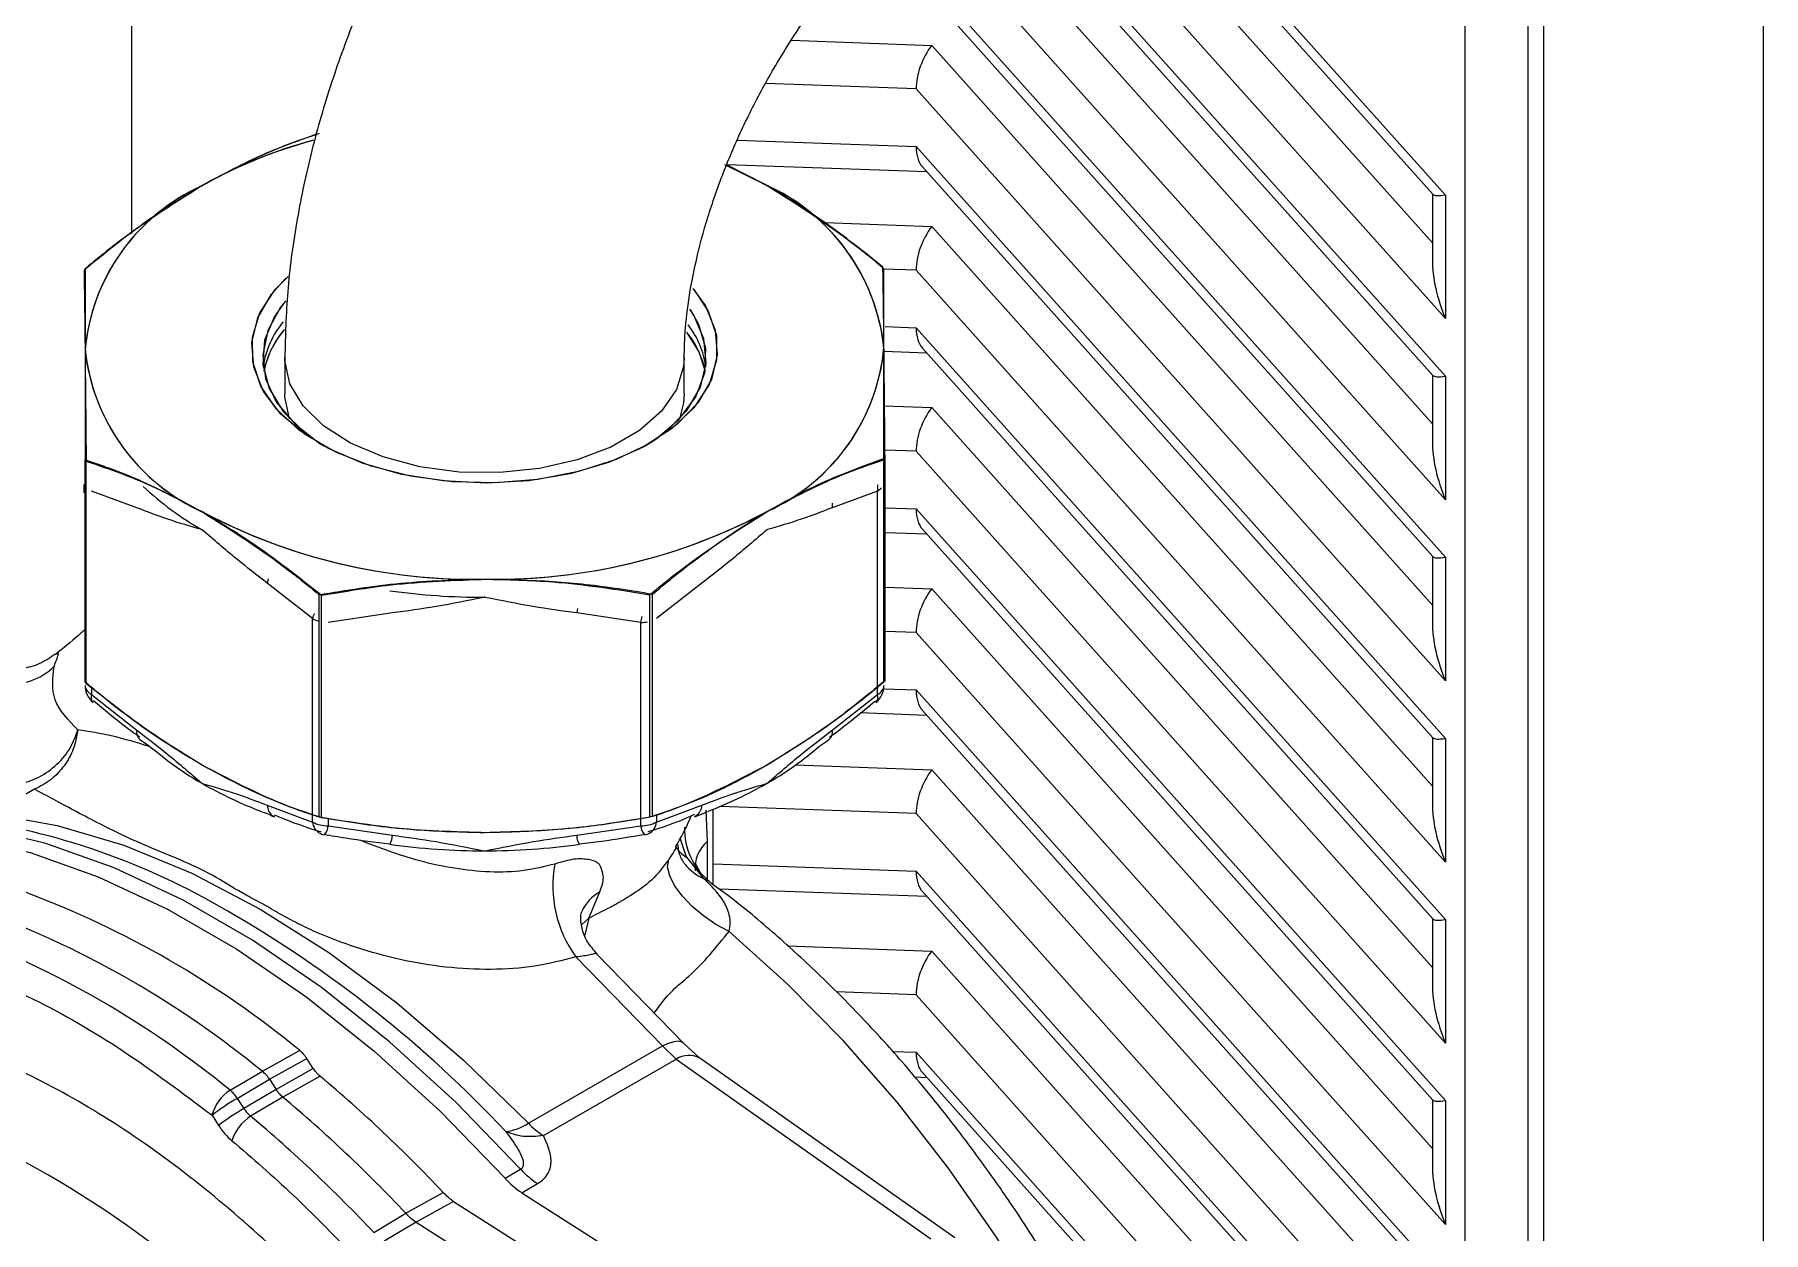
# Model space of a CAD drawing. Extents: x 150 to 4150, y 50 to 2920.
# Drawn here: x 3590.7 to 3785.5, y 1617 to 1752 of the extents above; entities that cross this region are included whole.
import ezdxf

# ---------------------------------------------------------------- set-up
doc = ezdxf.new("R2010")
doc.units = 0
doc.header["$LTSCALE"] = 10
doc.linetypes.add('SLD-KATı', pattern=[0])
doc.layers.get('0').update_dxf_attribs({"linetype": 'CONTINUOUS'})

msp = doc.modelspace()

# ---------------------------------------------------------------- linework, layer by layer
at = {"color": 7, "linetype": 'SLD-KATı'}
for p, q in [((3601.6, 1802.54), (3601.6, 1729.53)), ((3785.45, 1209.79), (3785.45, 1797.7)), ((3719.19, 1766.4), (3748.21, 1733.95)), ((3715.94, 1764.52), (3748.16, 1728.48)), ((3760.7, 1258.78), (3760.7, 1763)), ((3706.79, 1759.86), (3748.21, 1713.54)), ((3690.7, 1757.45), (3748.21, 1693.12)), ((3703.06, 1758.51), (3748.16, 1708.07)), ((3675.94, 1751.31), (3691.76, 1750.74)), ((3691.76, 1750.74), (3748.16, 1687.65)), ((3749.62, 1679.11), (3689.99, 1745.82)), ((3689.99, 1739.34), (3749.62, 1672.63)), ((3673.2, 1734.93), (3668.46, 1737.29)), ((3672.99, 1735.05), (3668.64, 1737.28)), ((3691.21, 1736.47), (3668.69, 1737.28)), ((3690.7, 1737.04), (3748.21, 1672.71)), ((3748.16, 1734.01), (3748.16, 1726.52)), ((3749.62, 1733.87), (3749.62, 1719.94)), ((3679.7, 1730.76), (3691.76, 1730.33)), ((3691.76, 1730.33), (3748.16, 1667.24)), ((3749.62, 1658.7), (3689.99, 1725.4)), ((3689.99, 1718.92), (3749.62, 1652.22)), ((3691.21, 1716.06), (3686.38, 1716.23)), ((3690.7, 1716.62), (3748.21, 1652.3)), ((3618.88, 1715.54), (3618.88, 1711.46)), ((3663.88, 1711.46), (3663.88, 1715.54)), ((3748.16, 1713.59), (3748.16, 1706.11)), ((3749.62, 1713.46), (3749.62, 1699.53)), ((3686.44, 1710.1), (3691.76, 1709.91)), ((3691.76, 1709.91), (3748.16, 1646.83)), ((3686.5, 1679.14), (3686.5, 1704.22)), ((3749.62, 1638.29), (3689.99, 1704.99)), ((3596.38, 1678.97), (3596.38, 1704.05)), ((3596.5, 1678.8), (3596.5, 1703.88)), ((3686.38, 1678.97), (3686.38, 1704.05)), ((3596.26, 1700.32), (3596.26, 1701.24)), ((3602.22, 1698.62), (3597.11, 1700.51)), ((3685.65, 1700.51), (3680.54, 1698.62)), ((3685.65, 1677.59), (3685.65, 1700.51)), ((3689.99, 1698.51), (3749.62, 1631.81)), ((3691.21, 1695.64), (3686.5, 1695.81)), ((3690.7, 1696.21), (3748.21, 1631.88)), ((3748.16, 1693.18), (3748.16, 1685.7)), ((3749.62, 1693.05), (3749.62, 1679.11)), ((3622.01, 1686.13), (3616.9, 1690.14)), ((3622.74, 1663.75), (3622.74, 1688.83)), ((3623.03, 1663.68), (3623.03, 1688.76)), ((3660.02, 1663.75), (3660.02, 1688.83)), ((3660.31, 1663.82), (3660.31, 1688.9)), ((3665.86, 1690.14), (3660.75, 1686.13)), ((3686.5, 1689.69), (3691.76, 1689.5)), ((3691.76, 1689.5), (3748.16, 1626.41)), ((3631, 1686.77), (3623.77, 1685.71)), ((3658.98, 1685.71), (3651.76, 1686.77)), ((3622.01, 1663.21), (3622.01, 1686.13)), ((3658.98, 1662.79), (3658.98, 1685.71)), ((3749.62, 1617.87), (3689.99, 1684.57)), ((3593.1, 1682.1), (3592.97, 1682.06)), ((3596.5, 1678.8), (3596.5, 1679.05)), ((3597.11, 1677.59), (3602.22, 1673.58)), ((3680.54, 1673.58), (3685.65, 1677.59)), ((3689.99, 1678.09), (3749.62, 1611.39)), ((3691.21, 1675.23), (3683.7, 1675.5)), ((3690.7, 1675.79), (3748.21, 1611.47)), ((3748.16, 1672.77), (3748.16, 1665.28)), ((3749.62, 1672.63), (3749.62, 1658.7)), ((3676.42, 1669.64), (3691.76, 1669.09)), ((3691.76, 1669.09), (3748.16, 1606)), ((3590.69, 1666.9), (3585.91, 1664.15)), ((3616.9, 1665.1), (3622.01, 1663.21)), ((3660.75, 1663.21), (3665.86, 1665.1)), ((3665.06, 1663.79), (3666.47, 1664.36)), ((3667.15, 1656.14), (3667.15, 1664.64)), ((3749.62, 1597.46), (3689.99, 1664.16)), ((3622.9, 1661.9), (3623.01, 1661.85)), ((3623.77, 1662.79), (3631, 1661.73)), ((3651.76, 1661.73), (3658.98, 1662.79)), ((3659.87, 1661.9), (3659.75, 1661.85)), ((3664.13, 1659.26), (3666.06, 1656.85)), ((3666.6, 1656.59), (3665.74, 1657.43)), ((3689.99, 1657.68), (3749.62, 1590.98)), ((3666.06, 1656.85), (3666.78, 1656.47)), ((3691.21, 1654.82), (3667.8, 1655.66)), ((3653.12, 1652.36), (3654.37, 1655.33)), ((3690.7, 1655.38), (3748.21, 1591.06)), ((3748.16, 1652.35), (3748.16, 1644.87)), ((3749.62, 1652.22), (3749.62, 1638.29)), ((3661.41, 1637.97), (3651.67, 1648.01)), ((3663.84, 1638.25), (3654.06, 1648.29)), ((3675.52, 1649.26), (3691.76, 1648.67)), ((3691.76, 1648.67), (3748.16, 1585.59)), ((3749.62, 1577.05), (3689.99, 1643.75)), ((3646.33, 1629.26), (3661.41, 1637.97)), ((3661.41, 1637.97), (3662.95, 1636.48)), ((3665.64, 1636.6), (3663.84, 1638.25)), ((3616.35, 1635.12), (3620.54, 1637.48)), ((3617.16, 1634.22), (3621.35, 1636.57)), ((3622.09, 1635.43), (3621.35, 1636.57)), ((3648.02, 1627.87), (3662.95, 1636.48)), ((3662.95, 1636.48), (3691.67, 1616.23)), ((3694.37, 1616.35), (3665.64, 1636.6)), ((3689.99, 1637.27), (3749.62, 1570.57)), ((3612.73, 1632.98), (3616.35, 1635.12)), ((3613.53, 1632.07), (3617.16, 1634.22)), ((3617.16, 1634.22), (3617.9, 1633.07)), ((3622.09, 1635.43), (3617.9, 1633.07)), ((3622.85, 1634.56), (3618.65, 1632.2)), ((3691.21, 1634.4), (3689.87, 1634.45)), ((3690.7, 1634.97), (3748.21, 1570.64)), ((3617.9, 1633.07), (3614.28, 1630.92)), ((3618.65, 1632.2), (3615.03, 1630.06)), ((3610.68, 1630.17), (3611.42, 1629.02)), ((3613.53, 1632.07), (3614.28, 1630.92)), ((3748.16, 1631.94), (3748.16, 1624.46)), ((3749.62, 1631.81), (3749.62, 1617.87)), ((3643.69, 1623.07), (3645.45, 1624.09)), ((3645.59, 1621.44), (3647.35, 1622.46)), ((3632.5, 1619.12), (3636.72, 1621.46)), ((3637.9, 1620.46), (3633.68, 1618.13)), ((3637.9, 1620.46), (3659.85, 1606.47)), ((3645.59, 1621.44), (3662.02, 1610.96)), ((3628.9, 1616.96), (3632.5, 1619.12)), ((3633.68, 1618.13), (3630.08, 1615.97)), ((3633.68, 1618.13), (3662.79, 1599.56))]:
    msp.add_line(p, q, dxfattribs=at)
at = {"color": 8, "linetype": 'SLD-KATı'}
for p, q in [((3720.08, 1766.92), (3749.62, 1733.87)), ((3749.62, 1719.94), (3711.87, 1762.17)), ((3707.79, 1760.25), (3749.62, 1713.46)), ((3692.38, 1757.08), (3749.62, 1693.05)), ((3758.93, 1757.89), (3758.93, 1265.93)), ((3749.62, 1699.53), (3698.77, 1756.4)), ((3751.86, 1274.09), (3751.86, 1755.3)), ((3689.99, 1745.82), (3673.02, 1746.43)), ((3669.86, 1740.06), (3689.99, 1739.34)), ((3689.99, 1725.4), (3686.38, 1725.53)), ((3686.53, 1719.05), (3689.99, 1718.92)), ((3689.99, 1704.99), (3686.49, 1705.11)), ((3686.5, 1698.63), (3689.99, 1698.51)), ((3689.99, 1684.57), (3686.5, 1684.7)), ((3597.11, 1678.34), (3597.11, 1677.59)), ((3686.35, 1678.23), (3689.99, 1678.09)), ((3623.77, 1663.58), (3623.77, 1662.79)), ((3660.75, 1663.98), (3660.75, 1663.21)), ((3666.32, 1664.54), (3666.46, 1661)), ((3689.99, 1664.16), (3667.91, 1664.96)), ((3664.13, 1659.26), (3663.43, 1661.41)), ((3666.46, 1661), (3666.46, 1656.72)), ((3667.15, 1658.5), (3689.99, 1657.68)), ((3652.32, 1651.64), (3653.12, 1652.36)), ((3653.12, 1652.36), (3652.68, 1650.47)), ((3689.99, 1643.75), (3681, 1644.07)), ((3687.34, 1637.36), (3689.99, 1637.27))]:
    msp.add_line(p, q, dxfattribs=at)
at = {"color": 7, "linetype": 'SLD-KATı', "flags": 128}
for points in [[(3668.77, 1737.17), (3669.7, 1736.75), (3672.99, 1735.05)], [(3668.77, 1737.17), (3669.93, 1736.64), (3673.2, 1734.93)], [(3664.86, 1723.33), (3666.27, 1721.38), (3667.38, 1718.65), (3667.6, 1715.86), (3666.93, 1713.09), (3665.39, 1710.44), (3663.03, 1708), (3659.94, 1705.84), (3656.21, 1704.06), (3651.98, 1702.7), (3647.39, 1701.81), (3642.59, 1701.42), (3637.75, 1701.55), (3633.04, 1702.19), (3628.61, 1703.32), (3624.61, 1704.9), (3621.18, 1706.88), (3618.45, 1709.19), (3616.49, 1711.74), (3615.38, 1714.47), (3615.16, 1717.26), (3615.83, 1720.03), (3617.37, 1722.68), (3619.01, 1724.49)], [(3641.55, 1701.41), (3636.72, 1701.65), (3632.05, 1702.39), (3627.7, 1703.62), (3623.82, 1705.29), (3620.53, 1707.35), (3617.96, 1709.72), (3616.18, 1712.32), (3615.26, 1715.06), (3615.23, 1717.86), (3616.08, 1720.61), (3617.81, 1723.23), (3619.24, 1724.7)], [(3618.99, 1721.96), (3618.4, 1721.22), (3616.95, 1718.61), (3616.39, 1715.88), (3616.72, 1713.15), (3617.95, 1710.5), (3620.03, 1708.03), (3622.88, 1705.83), (3623.27, 1705.59)], [(3618.77, 1721.69), (3617.7, 1720.17), (3616.61, 1717.5), (3616.41, 1714.76), (3617.12, 1712.05), (3618.71, 1709.46), (3621.11, 1707.09), (3623.27, 1705.59)], [(3664.95, 1723.23), (3666.58, 1720.8), (3667.5, 1718.05), (3667.53, 1715.26), (3666.67, 1712.51), (3664.95, 1709.89), (3662.43, 1707.51), (3659.19, 1705.43), (3655.34, 1703.73), (3651.02, 1702.46), (3646.37, 1701.68), (3641.55, 1701.41)], [(3659.49, 1705.59), (3661.84, 1707.24), (3664.19, 1709.63), (3665.71, 1712.23), (3666.36, 1714.94), (3666.1, 1717.68), (3664.95, 1720.35), (3664.52, 1721)], [(3659.49, 1705.59), (3660.66, 1706.35), (3663.32, 1708.62), (3665.19, 1711.14), (3666.2, 1713.83), (3666.31, 1716.57), (3665.53, 1719.27), (3664.64, 1720.82)], [(3664.15, 1718.43), (3665.53, 1716.21), (3666.24, 1714.01)], [(3619.41, 1708.65), (3618.89, 1711.13), (3618.88, 1711.46)], [(3663.88, 1711.46), (3663.81, 1710.47), (3663.35, 1708.65)], [(3597.28, 1676.68), (3597.27, 1676.7), (3597.2, 1676.77)], [(3685.55, 1676.75), (3685.49, 1676.7), (3685.48, 1676.68)], [(3602.52, 1672.57), (3602.44, 1672.63), (3602.4, 1672.67)], [(3645.45, 1624.09), (3638.19, 1631.6), (3630.68, 1638.44), (3623.01, 1644.56), (3615.23, 1649.9), (3607.42, 1654.41), (3599.64, 1658.05), (3591.97, 1660.79), (3584.47, 1662.61), (3577.2, 1663.49)], [(3585.91, 1664.15), (3593.22, 1662.83), (3600.74, 1660.59), (3608.4, 1657.43), (3616.12, 1653.39), (3623.85, 1648.51), (3631.5, 1642.83), (3639.02, 1636.39), (3646.33, 1629.26)], [(3617.57, 1663.88), (3617.61, 1663.86), (3617.71, 1663.81)], [(3665.2, 1663.89), (3665.15, 1663.86), (3665.05, 1663.81)], [(3575.43, 1662.47), (3582.7, 1661.59), (3590.2, 1659.77), (3597.87, 1657.03), (3605.65, 1653.39), (3613.46, 1648.88), (3621.24, 1643.54), (3628.92, 1637.42), (3636.42, 1630.58), (3643.69, 1623.07)], [(3668.92, 1650.89), (3667.45, 1651.68), (3666.03, 1652.64), (3664.73, 1653.73), (3663.63, 1654.89), (3662.79, 1656.05), (3662.24, 1657.16), (3662.01, 1658.15), (3662.13, 1658.98)]]:
    msp.add_lwpolyline(points, dxfattribs=at)
at = {"color": 8, "linetype": 'SLD-KATı', "flags": 128}
for points in [[(3663.88, 1715.54), (3663.81, 1714.55), (3663.01, 1711.97), (3661.32, 1709.52), (3658.82, 1707.33), (3655.6, 1705.47), (3651.8, 1704.03), (3647.57, 1703.05), (3643.09, 1702.59), (3638.54, 1702.65), (3634.1, 1703.25), (3629.96, 1704.35), (3626.29, 1705.9), (3623.24, 1707.85), (3620.93, 1710.12), (3619.46, 1712.6), (3618.89, 1715.21), (3618.88, 1715.54)], [(3680.55, 1699.14), (3680.56, 1698.91), (3680.54, 1698.62)], [(3617, 1690.6), (3616.95, 1690.4), (3616.9, 1690.14)], [(3651.84, 1687.27), (3651.81, 1687.05), (3651.76, 1686.77)], [(3706.82, 1490.47), (3708.64, 1491.83), (3712.74, 1495.69), (3716.32, 1500.26), (3719.35, 1505.5), (3721.8, 1511.37), (3723.67, 1517.81), (3724.92, 1524.77), (3725.54, 1532.19), (3725.54, 1540.01), (3724.91, 1548.15), (3723.66, 1556.56), (3721.8, 1565.15), (3719.35, 1573.85), (3716.31, 1582.59), (3712.74, 1591.29), (3708.64, 1599.88), (3704.06, 1608.28), (3699.04, 1616.42), (3693.62, 1624.23), (3687.85, 1631.65), (3681.77, 1638.6), (3675.44, 1645.03), (3668.92, 1650.89)], [(3663.84, 1638.25), (3663.62, 1638.41), (3663.22, 1638.5), (3662.71, 1638.45), (3662.09, 1638.27), (3661.41, 1637.97)]]:
    msp.add_lwpolyline(points, dxfattribs=at)
at = {"color": 7, "linetype": 'SLD-KATı'}
for centre, radius, start, end in [((3635.84, 1688.32), 53.5, 104.9689, 119.6757), ((3635.96, 1688.02), 53.83, 104.9102, 119.3707), ((3618.9, 1714.31), 22.63, 114.3747, 174.3052), ((3618.72, 1714.44), 22.42, 114.6771, 174.9954), ((3663.67, 1714.19), 22.85, 6.3817, 65.924), ((3663.86, 1714.31), 22.63, 5.6948, 65.6253), ((3626.27, 1713.16), 9.92, 139.7146, 172.1104), ((3626.42, 1712.04), 10.09, 140.3782, 168.7881), ((3626.83, 1711.86), 10.53, 139.5044, 168.0267), ((3656.43, 1713.11), 9.99, 8.0997, 37.7804), ((3656.41, 1712.06), 10.02, 11.2109, 37.2794), ((3618.9, 1718.81), 22.63, 185.6948, 245.6253), ((3619.08, 1718.93), 22.85, 186.3817, 245.924), ((3663.86, 1718.81), 22.63, 294.3747, 354.3052), ((3664.04, 1718.68), 22.42, 294.6771, 354.9954), ((3626.87, 1726.65), 35.07, 226.9211, 240.4244), ((3640.08, 1755.5), 64.93, 241.9598, 271.1441), ((3640.15, 1755.82), 65.25, 242.2444, 271.331), ((3642.67, 1755.5), 64.93, 268.8559, 298.0402), ((3642.75, 1755.18), 64.6, 269.0426, 298.3267), ((3641.34, 1765.17), 76.63, 262.0187, 270.0303), ((3588.11, 1685.53), 6.75, 262.0685, 314.9392), ((3598.88, 1678.61), 2.5, 180, 230.2252), ((3597.63, 1678.73), 1.26, 185.6948, 245.6253), ((3683.88, 1678.61), 2.5, 309.7748, 0), ((3685.13, 1678.73), 1.26, 294.3747, 354.3052), ((3679.57, 1673.32), 1.01, 311.842, 14.6659), ((3628.17, 1700.06), 37.44, 232.0751, 240.1902), ((3654.6, 1700.03), 37.41, 299.8073, 308.026), ((3633.65, 1709.62), 48.46, 240.1884, 248.9644), ((3648.83, 1710.2), 49.1, 291.1216, 299.7542), ((3571.53, 1583.96), 80.4, 59.4615, 82.0004), ((3623.7, 1666.4), 3.61, 241.9598, 271.1441), ((3623.77, 1664.23), 2.5, 252.1436, 259.7734), ((3629.36, 1661.65), 1.64, 324.877, 2.858), ((3653.4, 1661.65), 1.64, 177.142, 215.123), ((3659.05, 1666.4), 3.61, 268.8559, 298.0402), ((3658.98, 1664.23), 2.5, 280.2266, 287.8564), ((3641.34, 1736.59), 76.63, 262.0187, 270.0303), ((3641.42, 1736.59), 76.63, 269.9697, 277.9813), ((3662.7, 1656.02), 13.63, 169.5941, 215.9915), ((3551.1, 1552.76), 109.55, 50.6577, 69.3477), ((3546.78, 1550.31), 109.69, 50.6397, 69.3656), ((3543.26, 1548.24), 109.57, 50.6549, 69.3505), ((3520.78, 1512.61), 159.03, 43.1954, 50.0754), ((3615.22, 1629.01), 4.69, 122.0779, 165.622), ((3516.42, 1510.1), 159.25, 43.2043, 50.0628), ((3627.45, 1608.06), 27.75, 120.0944, 127.1842), ((3628.19, 1606.91), 27.75, 120.0944, 127.1842), ((3617.61, 1625.91), 4.88, 121.8672, 163.5654), ((3512.94, 1508.08), 159.06, 43.1968, 50.0735), ((3643.05, 1634.3), 6.01, 276.8574, 303.1001), ((3653.11, 1635.71), 9.36, 223.5814, 237.0175), ((3650.81, 1629.46), 9.57, 221.8848, 236.9085), ((3652.58, 1630.48), 9.57, 221.8848, 236.9085)]:
    msp.add_arc(centre, radius, start, end, dxfattribs=at)
at = {"color": 8, "linetype": 'SLD-KATı'}
for centre, radius, start, end in [((3682.66, 1701), 3.03, 350.5903, 3.9995), ((3684.77, 1702.08), 1.8, 299.0564, 317.5002), ((3624.98, 1685.45), 3.05, 155.6449, 167.0614), ((3623.46, 1688.7), 2.95, 240.5758, 253.6346), ((3644.57, 1689.57), 14.92, 345.0016, 347.6075), ((3658.99, 1689.9), 4.19, 269.9094, 280.3197), ((3598.07, 1677.28), 1.01, 162.1978, 210.1638), ((3684.74, 1677.27), 0.96, 327.3045, 18.996), ((3603.34, 1673.34), 1.15, 168.0327, 215.4783), ((3618.46, 1665.16), 1.56, 182.3473, 235.4414), ((3664.29, 1665.17), 1.57, 305.7196, 357.5685), ((3623.62, 1663.35), 1.62, 184.7097, 243.3307), ((3622.21, 1662.87), 1.57, 315.6874, 357.1588), ((3660.55, 1662.87), 1.57, 182.8412, 224.3126), ((3659.13, 1663.35), 1.63, 297.2333, 355.2447), ((3671.49, 1662.42), 7.59, 178.4264, 231.6165), ((3666.54, 1663.05), 4.5, 215.3188, 237.5709), ((3669.06, 1657.99), 3.98, 130.8686, 184.1923), ((3668.57, 1662.28), 5.99, 219.5455, 245.1937), ((3656.64, 1651.19), 4.72, 118.686, 155.8889), ((3544, 1534.67), 136.85, 43.1901, 60.0181), ((3664.39, 1634.34), 2.58, 61.001, 123.9363), ((3535.45, 1525.14), 113.51, 39.2362, 62.939)]:
    msp.add_arc(centre, radius, start, end, dxfattribs=at)
at = {"color": 7, "linetype": 'SLD-KATı'}
for centre, major_axis, ratio, start_param, end_param in [((3693.53, 1747.86), (2.24, 4.78), 0.571755, 1.210716, 2.257914), ((3693.53, 1741.38), (2.24, 4.78), 0.571755, 2.257914, 2.902709), ((3753.16, 1735.92), (4.99, 1.9), 0.184423, 3.211894, 3.856689), ((3693.53, 1727.44), (2.24, 4.78), 0.571755, 1.210716, 2.257914), ((3753.16, 1721.98), (-3.28, 8.59), 0.439674, 0.8557, 1.641098), ((3693.53, 1720.96), (2.24, 4.78), 0.571755, 2.257914, 2.902709), ((3753.16, 1715.5), (4.99, 1.9), 0.184423, 3.211894, 3.856689), ((3693.53, 1707.03), (2.24, 4.78), 0.571755, 1.210716, 2.257914), ((3753.16, 1701.57), (-3.28, 8.59), 0.439674, 0.8557, 1.641098), ((3693.53, 1700.55), (2.24, 4.78), 0.571755, 2.257914, 2.902709), ((3753.16, 1695.09), (4.99, 1.9), 0.184423, 3.211894, 3.856689), ((3693.53, 1686.62), (2.24, 4.78), 0.571755, 1.210716, 2.257914), ((3753.16, 1681.15), (-3.28, 8.59), 0.439674, 0.8557, 1.641098), ((3693.53, 1680.14), (2.24, 4.78), 0.571755, 2.257914, 2.902709), ((3753.16, 1674.67), (4.99, 1.9), 0.184423, 3.211894, 3.856689), ((3693.53, 1666.2), (2.24, 4.78), 0.571755, 1.210716, 2.257914), ((3753.16, 1660.74), (-3.28, 8.59), 0.439674, 0.8557, 1.641098), ((3693.53, 1659.72), (2.24, 4.78), 0.571755, 2.257914, 2.902709), ((3753.16, 1654.26), (4.99, 1.9), 0.184423, 3.211894, 3.856689), ((3693.53, 1645.79), (2.24, 4.78), 0.571755, 1.210716, 2.257914), ((3753.16, 1640.33), (-3.28, 8.59), 0.439674, 0.8557, 1.641098), ((3693.53, 1639.31), (2.24, 4.78), 0.571755, 2.257914, 2.902709), ((3753.16, 1633.85), (4.99, 1.9), 0.184423, 3.211894, 3.856689), ((3753.16, 1619.91), (-3.28, 8.59), 0.439674, 0.8557, 1.641098)]:
    msp.add_ellipse(centre, major_axis=major_axis, ratio=ratio, start_param=start_param, end_param=end_param, dxfattribs=at)
for points, knots in [([(3637.29, 1774.36), (3636.08, 1772.39), (3633.45, 1768.09), (3629.92, 1761.15), (3626.65, 1753.68), (3623.9, 1746.07), (3621.7, 1738.38), (3620.1, 1730.65), (3619.07, 1723), (3618.94, 1718.01), (3618.88, 1715.54)], [0, 0, 0, 0, 0.1068855, 0.2331541, 0.359668, 0.4866487, 0.6143308, 0.7429229, 0.8725642, 1, 1, 1, 1]), ([(3663.88, 1715.54), (3663.89, 1716.18), (3663.92, 1718.02), (3664.25, 1721.47), (3665.04, 1725.94), (3666.29, 1730.75), (3667.99, 1735.77), (3670.13, 1740.89), (3672.69, 1745.98), (3675.61, 1750.94), (3678.82, 1755.65), (3682.26, 1760.01), (3685.82, 1763.91), (3689.41, 1767.3), (3692.84, 1770.04), (3695.29, 1771.7), (3696.54, 1772.44), (3696.82, 1772.6)], [0, 0, 0, 0, 0.036915, 0.106889, 0.17786, 0.250007, 0.32318, 0.397159, 0.471691, 0.546509, 0.621333, 0.695815, 0.769697, 0.842735, 0.914728, 0.981081, 1, 1, 1, 1]), ([(3622.45, 1740.72), (3620.3, 1739.96), (3615.98, 1738.43), (3611.57, 1736.02), (3609.35, 1734.81)], [0, 0, 0, 0, 0.4971669, 1, 1, 1, 1]), ([(3622.74, 1740.79), (3620.91, 1740.16), (3616.57, 1738.67), (3612.13, 1736.3), (3609.56, 1734.93)], [0, 0, 0, 0, 0.420047, 1, 1, 1, 1]), ([(3609.35, 1734.81), (3607.55, 1733.7), (3603.14, 1730.99), (3598.81, 1727.47), (3596.26, 1725.4)], [0, 0, 0, 0, 0.410402, 1, 1, 1, 1]), ([(3609.56, 1734.93), (3606.05, 1732.7), (3601.61, 1729.88), (3597.28, 1726.31), (3596.38, 1725.57)], [0, 0, 0, 0, 0.792284, 1, 1, 1, 1]), ([(3686.26, 1725.74), (3685.17, 1726.62), (3683, 1728.37), (3679.7, 1730.8), (3676.36, 1733.06), (3674.12, 1734.38), (3672.99, 1735.05)], [0, 0, 0, 0, 0.248271, 0.497135, 0.748135, 1, 1, 1, 1]), ([(3686.38, 1725.57), (3685.48, 1726.31), (3681.15, 1729.88), (3676.71, 1732.7), (3673.2, 1734.93)], [0, 0, 0, 0, 0.207716, 1, 1, 1, 1]), ([(3686.38, 1716.73), (3686.35, 1719.39), (3686.31, 1722.75), (3686.27, 1725.23), (3686.26, 1725.74)], [0, 0, 0, 0, 0.792284, 1, 1, 1, 1]), ([(3596.26, 1725.4), (3596.27, 1724.89), (3596.31, 1722.42), (3596.35, 1719.06), (3596.38, 1716.39)], [0, 0, 0, 0, 0.207716, 1, 1, 1, 1]), ([(3596.38, 1725.57), (3596.38, 1724.3), (3596.38, 1721.75), (3596.38, 1718.3), (3596.38, 1716.56)], [0, 0, 0, 0, 0.497167, 1, 1, 1, 1]), ([(3686.38, 1716.56), (3686.38, 1717.99), (3686.38, 1721.47), (3686.38, 1724.05), (3686.38, 1725.57)], [0, 0, 0, 0, 0.4104024, 1, 1, 1, 1]), ([(3596.38, 1716.56), (3596.38, 1715.02), (3596.38, 1711.26), (3596.38, 1706.73), (3596.38, 1704.05)], [0, 0, 0, 0, 0.410402, 1, 1, 1, 1]), ([(3596.38, 1716.39), (3596.4, 1714.18), (3596.44, 1710.37), (3596.48, 1705.8), (3596.5, 1703.88)], [0, 0, 0, 0, 0.5799529, 1, 1, 1, 1]), ([(3686.5, 1704.22), (3686.48, 1706.14), (3686.44, 1710.7), (3686.4, 1714.52), (3686.38, 1716.73)], [0, 0, 0, 0, 0.420047, 1, 1, 1, 1]), ([(3686.38, 1704.05), (3686.38, 1706.32), (3686.38, 1710.87), (3686.38, 1714.66), (3686.38, 1716.56)], [0, 0, 0, 0, 0.497167, 1, 1, 1, 1]), ([(3673.4, 1698.31), (3675.21, 1699.31), (3679.62, 1701.75), (3683.95, 1703.3), (3686.5, 1704.22)], [0, 0, 0, 0, 0.410402, 1, 1, 1, 1]), ([(3596.38, 1704.05), (3598.2, 1703.42), (3602.55, 1701.93), (3606.99, 1699.56), (3609.56, 1698.19)], [0, 0, 0, 0, 0.420047, 1, 1, 1, 1]), ([(3596.5, 1703.88), (3598.68, 1703.14), (3603.06, 1701.65), (3607.52, 1699.27), (3609.76, 1698.07)], [0, 0, 0, 0, 0.497167, 1, 1, 1, 1]), ([(3673.2, 1698.19), (3675.77, 1699.56), (3680.21, 1701.93), (3684.55, 1703.42), (3686.38, 1704.05)], [0, 0, 0, 0, 0.579953, 1, 1, 1, 1]), ([(3609.56, 1696.15), (3609.54, 1696.15), (3608.26, 1696.53), (3605.83, 1697.23), (3603.38, 1698.17), (3602.22, 1698.62)], [0, 0, 0, 0, 0.006144, 0.528313, 1, 1, 1, 1]), ([(3680.54, 1698.62), (3679.38, 1698.17), (3676.92, 1697.23), (3674.5, 1696.53), (3673.21, 1696.15), (3673.2, 1696.15)], [0, 0, 0, 0, 0.471687, 0.993856, 1, 1, 1, 1]), ([(3609.56, 1698.19), (3613.07, 1695.96), (3617.51, 1693.14), (3621.84, 1689.57), (3622.74, 1688.83)], [0, 0, 0, 0, 0.792284, 1, 1, 1, 1]), ([(3609.76, 1698.07), (3611.6, 1696.97), (3616.06, 1694.29), (3620.44, 1690.82), (3623.03, 1688.76)], [0, 0, 0, 0, 0.4104024, 1, 1, 1, 1]), ([(3660.02, 1688.83), (3660.92, 1689.57), (3665.25, 1693.14), (3669.68, 1695.96), (3673.2, 1698.19)], [0, 0, 0, 0, 0.207716, 1, 1, 1, 1]), ([(3660.31, 1688.9), (3661.38, 1689.79), (3663.52, 1691.56), (3666.78, 1694.01), (3670.08, 1696.3), (3672.29, 1697.64), (3673.4, 1698.31)], [0, 0, 0, 0, 0.2482706, 0.4971353, 0.7481354, 1, 1, 1, 1]), ([(3616.9, 1690.14), (3615.74, 1691.04), (3613.29, 1692.93), (3610.86, 1695.04), (3609.57, 1696.14), (3609.56, 1696.15)], [0, 0, 0, 0, 0.471687, 0.993856, 1, 1, 1, 1]), ([(3673.2, 1696.15), (3673.18, 1696.14), (3671.9, 1695.04), (3669.47, 1692.93), (3667.02, 1691.04), (3665.86, 1690.14)], [0, 0, 0, 0, 0.006144, 0.528313, 1, 1, 1, 1]), ([(3622.74, 1688.83), (3625.8, 1689.33), (3631.95, 1690.33), (3638.22, 1690.5), (3641.38, 1690.58)], [0, 0, 0, 0, 0.497167, 1, 1, 1, 1]), ([(3623.03, 1688.76), (3625.61, 1689.2), (3631.76, 1690.24), (3638.03, 1690.46), (3641.67, 1690.58)], [0, 0, 0, 0, 0.420047, 1, 1, 1, 1]), ([(3641.38, 1690.58), (3643.95, 1690.53), (3650.22, 1690.39), (3656.38, 1689.41), (3660.02, 1688.83)], [0, 0, 0, 0, 0.4104024, 1, 1, 1, 1]), ([(3641.67, 1690.58), (3644.14, 1690.53), (3649.11, 1690.44), (3655.32, 1689.73), (3659.03, 1689.12), (3660.31, 1688.9)], [0, 0, 0, 0, 0.394577, 0.79245, 1, 1, 1, 1]), ([(3641.38, 1688.54), (3641.36, 1688.54), (3639.54, 1688.18), (3636.11, 1687.47), (3632.64, 1687), (3631, 1686.77)], [0, 0, 0, 0, 0.006144, 0.528313, 1, 1, 1, 1]), ([(3651.76, 1686.77), (3650.12, 1687), (3646.65, 1687.47), (3643.22, 1688.18), (3641.4, 1688.54), (3641.38, 1688.54)], [0, 0, 0, 0, 0.471687, 0.993856, 1, 1, 1, 1]), ([(3596.38, 1684.91), (3596.23, 1684.78), (3595.26, 1683.91), (3594.14, 1682.98), (3593.16, 1682.21), (3593.07, 1682.14)], [0, 0, 0, 0, 0.139639, 0.917767, 1, 1, 1, 1]), ([(3593.01, 1682.11), (3592.44, 1681.72), (3591.29, 1680.94), (3589.23, 1680.44), (3587.12, 1680.46), (3585.83, 1680.94), (3585.2, 1681.17)], [0, 0, 0, 0, 0.248669, 0.505189, 0.758975, 1, 1, 1, 1]), ([(3595.56, 1673.61), (3594.51, 1674.68), (3592.45, 1676.79), (3592.74, 1679.45), (3592.88, 1680.75)], [0, 0, 0, 0, 0.510896, 1, 1, 1, 1]), ([(3609.56, 1669.61), (3606.99, 1671.21), (3602.55, 1673.96), (3598.2, 1677.49), (3596.38, 1678.97)], [0, 0, 0, 0, 0.579953, 1, 1, 1, 1]), ([(3686.38, 1678.97), (3684.55, 1677.49), (3680.21, 1673.96), (3675.77, 1671.21), (3673.2, 1669.61)], [0, 0, 0, 0, 0.420047, 1, 1, 1, 1]), ([(3686.5, 1679.14), (3684.35, 1677.38), (3680.02, 1673.85), (3675.62, 1671.11), (3673.4, 1669.73)], [0, 0, 0, 0, 0.497167, 1, 1, 1, 1]), ([(3609.76, 1669.49), (3607.93, 1670.59), (3603.47, 1673.27), (3599.09, 1676.75), (3596.5, 1678.8)], [0, 0, 0, 0, 0.410402, 1, 1, 1, 1]), ([(3597.33, 1676.9), (3598.52, 1675.89), (3600.24, 1674.44), (3601.99, 1673.19), (3602.53, 1672.81)], [0, 0, 0, 0, 0.6928045, 1, 1, 1, 1]), ([(3680.23, 1672.78), (3680.36, 1672.87), (3682.11, 1674.12), (3683.84, 1675.55), (3685.43, 1676.88)], [0, 0, 0, 0, 0.073429, 1, 1, 1, 1]), ([(3589.01, 1667.45), (3589.74, 1667.69), (3591.25, 1668.17), (3593.27, 1669.65), (3594.84, 1671.53), (3595.33, 1672.93), (3595.56, 1673.61)], [0, 0, 0, 0, 0.2433288, 0.5000012, 0.7581956, 1, 1, 1, 1]), ([(3595.56, 1673.61), (3595.43, 1672.88), (3595.17, 1671.44), (3594.08, 1669.51), (3592.59, 1667.89), (3591.33, 1667.24), (3590.69, 1666.9)], [0, 0, 0, 0, 0.253383, 0.500001, 0.743832, 1, 1, 1, 1]), ([(3602.22, 1673.58), (3603.38, 1672.68), (3605.83, 1670.79), (3608.26, 1668.68), (3609.54, 1667.58), (3609.56, 1667.57)], [0, 0, 0, 0, 0.471687, 0.993856, 1, 1, 1, 1]), ([(3673.2, 1667.57), (3673.21, 1667.58), (3674.5, 1668.68), (3676.92, 1670.79), (3679.38, 1672.68), (3680.54, 1673.58)], [0, 0, 0, 0, 0.006144, 0.528313, 1, 1, 1, 1]), ([(3602.51, 1672.55), (3603.18, 1672.08), (3604.09, 1671.43), (3604.99, 1670.67), (3605.23, 1670.46)], [0, 0, 0, 0, 0.733995, 1, 1, 1, 1]), ([(3677.58, 1670.49), (3678.18, 1671), (3679.07, 1671.76), (3679.96, 1672.36), (3680.25, 1672.56)], [0, 0, 0, 0, 0.677903, 1, 1, 1, 1]), ([(3622.74, 1663.75), (3621.84, 1664.05), (3617.51, 1665.49), (3613.07, 1667.79), (3609.56, 1669.61)], [0, 0, 0, 0, 0.2077162, 1, 1, 1, 1]), ([(3623.03, 1663.68), (3620.85, 1664.42), (3616.47, 1665.92), (3612.01, 1668.3), (3609.76, 1669.49)], [0, 0, 0, 0, 0.4971669, 1, 1, 1, 1]), ([(3673.2, 1669.61), (3669.68, 1667.79), (3665.25, 1665.49), (3660.92, 1664.05), (3660.02, 1663.75)], [0, 0, 0, 0, 0.792284, 1, 1, 1, 1]), ([(3673.4, 1669.73), (3671.6, 1668.73), (3668.49, 1667.02), (3664.12, 1665.15), (3661.58, 1664.26), (3660.31, 1663.82)], [0, 0, 0, 0, 0.410292, 0.704588, 1, 1, 1, 1]), ([(3609.56, 1667.57), (3609.57, 1667.57), (3610.86, 1667.18), (3613.29, 1666.49), (3615.74, 1665.55), (3616.9, 1665.1)], [0, 0, 0, 0, 0.006144, 0.528313, 1, 1, 1, 1]), ([(3665.86, 1665.1), (3667.02, 1665.55), (3669.47, 1666.49), (3671.9, 1667.18), (3673.18, 1667.57), (3673.2, 1667.57)], [0, 0, 0, 0, 0.471687, 0.993856, 1, 1, 1, 1]), ([(3651.67, 1648.01), (3650.16, 1647.62), (3647.14, 1646.83), (3642.13, 1646.51), (3636.99, 1646.76), (3631.85, 1647.64), (3626.9, 1649), (3623.08, 1650.46), (3620.29, 1651.78), (3618.31, 1652.84), (3616.49, 1653.95), (3613.9, 1655.25), (3611.19, 1657.03), (3607.57, 1658.78), (3603.85, 1660.26), (3599.47, 1662.22), (3594.93, 1664.62), (3592.11, 1666.14), (3590.69, 1666.9)], [0, 0, 0, 0, 0.062603, 0.125289, 0.187436, 0.250097, 0.312374, 0.374969, 0.405835, 0.437296, 0.469653, 0.500357, 0.563163, 0.625909, 0.688773, 0.751415, 0.875348, 1, 1, 1, 1]), ([(3616.3, 1664.37), (3616.5, 1664.31), (3616.96, 1664.16), (3617.43, 1663.92), (3617.7, 1663.78)], [0, 0, 0, 0, 0.42002, 1, 1, 1, 1]), ([(3617.68, 1664.04), (3617.81, 1663.98), (3619.58, 1663.2), (3621.34, 1662.63), (3622.96, 1662.1)], [0, 0, 0, 0, 0.073442, 1, 1, 1, 1]), ([(3641.38, 1662), (3638.8, 1662.06), (3632.53, 1662.19), (3626.37, 1663.17), (3622.74, 1663.75)], [0, 0, 0, 0, 0.410402, 1, 1, 1, 1]), ([(3641.67, 1662), (3638.03, 1662.1), (3631.76, 1662.27), (3625.61, 1663.26), (3623.03, 1663.68)], [0, 0, 0, 0, 0.579953, 1, 1, 1, 1]), ([(3660.02, 1663.75), (3656.96, 1663.25), (3650.8, 1662.25), (3644.53, 1662.09), (3641.38, 1662)], [0, 0, 0, 0, 0.497167, 1, 1, 1, 1]), ([(3660.31, 1663.82), (3659.03, 1663.6), (3655.34, 1662.96), (3649.13, 1662.2), (3644.16, 1662.07), (3641.67, 1662)], [0, 0, 0, 0, 0.20755, 0.602236, 1, 1, 1, 1]), ([(3659.8, 1662.13), (3660.88, 1662.46), (3662.63, 1663), (3664.4, 1663.78), (3665.08, 1664.08)], [0, 0, 0, 0, 0.617842, 1, 1, 1, 1]), ([(3662.94, 1660.45), (3663.5, 1661.45), (3664.12, 1662.56), (3664.62, 1663.78), (3664.67, 1663.91)], [0, 0, 0, 0, 0.8951502, 1, 1, 1, 1]), ([(3630.7, 1660.7), (3629.05, 1660.91), (3626.57, 1661.22), (3624.12, 1661.65), (3623.3, 1661.8)], [0, 0, 0, 0, 0.665391, 1, 1, 1, 1]), ([(3631, 1661.73), (3632.64, 1661.5), (3636.11, 1661.03), (3639.54, 1660.32), (3641.36, 1659.97), (3641.38, 1659.96)], [0, 0, 0, 0, 0.4716869, 0.9938556, 1, 1, 1, 1]), ([(3641.38, 1659.96), (3641.4, 1659.97), (3643.22, 1660.32), (3646.65, 1661.03), (3650.12, 1661.5), (3651.76, 1661.73)], [0, 0, 0, 0, 0.006144, 0.528313, 1, 1, 1, 1]), ([(3659.46, 1661.8), (3657.83, 1661.52), (3655.37, 1661.1), (3652.89, 1660.8), (3652.06, 1660.7)], [0, 0, 0, 0, 0.6653388, 1, 1, 1, 1]), ([(3663.94, 1658.49), (3663.69, 1658.85), (3663.3, 1659.43), (3663.19, 1660.62), (3663.17, 1660.63), (3663.16, 1660.64)], [0, 0, 0, 0, 0.478135, 0.772935, 1, 1, 1, 1]), ([(3654.77, 1656.97), (3654.68, 1657.52), (3654.5, 1658.61), (3653.23, 1658.99), (3651.91, 1659.12), (3650.49, 1658.84), (3649.69, 1658.6), (3649.3, 1658.48)], [0, 0, 0, 0, 0.286267, 0.568932, 0.798443, 0.90035, 1, 1, 1, 1]), ([(3662.13, 1658.98), (3661.52, 1658.17), (3660.3, 1656.55), (3658.28, 1655.2), (3657.14, 1654.5), (3656.8, 1654.3), (3656.74, 1654.26), (3656.52, 1654.13), (3656.25, 1653.97), (3655.79, 1653.72), (3654.77, 1653.22), (3653.83, 1652.73), (3653.12, 1652.36)], [0, 0, 0, 0, 0.252391, 0.506098, 0.603727, 0.60428, 0.609167, 0.622918, 0.671383, 0.692606, 0.76523, 1, 1, 1, 1]), ([(3665.74, 1657.43), (3665.48, 1657.92), (3665.14, 1658.59), (3665.11, 1658.55), (3665.1, 1658.55)], [0, 0, 0, 0, 0.752662, 1, 1, 1, 1]), ([(3654.37, 1655.33), (3654.48, 1655.63), (3654.7, 1656.23), (3654.74, 1656.72), (3654.77, 1656.97)], [0, 0, 0, 0, 0.498591, 1, 1, 1, 1]), ([(3668.92, 1650.89), (3668.98, 1651.2), (3669.11, 1651.85), (3668.93, 1653.03), (3668.13, 1654.84), (3666.88, 1656.05), (3666.06, 1656.85)], [0, 0, 0, 0, 0.117338, 0.246299, 0.500278, 1, 1, 1, 1]), ([(3707.27, 1609.66), (3705.69, 1612.32), (3703.47, 1616.04), (3699.92, 1621.35), (3696.8, 1625.77), (3692.91, 1630.85), (3688.68, 1635.96), (3684.1, 1641.02), (3679.23, 1645.94), (3674.13, 1650.59), (3669.96, 1654.11), (3667.47, 1655.91), (3666.78, 1656.41)], [0, 0, 0, 0, 0.1426946, 0.2003156, 0.2957992, 0.3945837, 0.5001841, 0.6099596, 0.722852, 0.8380276, 0.9549107, 1, 1, 1, 1]), ([(3654.08, 1648.34), (3653.68, 1648.79), (3652.86, 1649.71), (3652.28, 1651.3), (3652.18, 1652.67), (3652.28, 1652.97), (3652.33, 1653.12)], [0, 0, 0, 0, 0.240536, 0.489121, 0.742214, 1, 1, 1, 1]), ([(3580.51, 1647.58), (3583.84, 1646.24), (3590.51, 1643.56), (3600.67, 1637.69), (3607.34, 1632.68), (3610.68, 1630.17)], [0, 0, 0, 0, 0.333216, 0.666769, 1, 1, 1, 1]), ([(3621.35, 1636.57), (3621.29, 1636.66), (3621.17, 1636.84), (3620.9, 1637.16), (3620.69, 1637.36), (3620.54, 1637.48)], [0, 0, 0, 0, 0.25653, 0.513061, 1, 1, 1, 1]), ([(3617.16, 1634.22), (3617.04, 1634.39), (3616.79, 1634.74), (3616.5, 1634.99), (3616.35, 1635.12)], [0, 0, 0, 0, 0.499998, 1, 1, 1, 1]), ([(3622.85, 1634.56), (3622.78, 1634.62), (3622.64, 1634.75), (3622.37, 1635.03), (3622.2, 1635.27), (3622.09, 1635.43)], [0, 0, 0, 0, 0.255747, 0.511494, 1, 1, 1, 1]), ([(3613.53, 1632.07), (3613.41, 1632.24), (3613.16, 1632.59), (3612.87, 1632.85), (3612.73, 1632.98)], [0, 0, 0, 0, 0.499995, 1, 1, 1, 1]), ([(3617.9, 1633.07), (3617.96, 1632.98), (3618.07, 1632.81), (3618.32, 1632.51), (3618.52, 1632.33), (3618.65, 1632.2)], [0, 0, 0, 0, 0.2558899, 0.5117799, 1, 1, 1, 1]), ([(3614.28, 1630.92), (3614.39, 1630.76), (3614.62, 1630.43), (3614.89, 1630.18), (3615.03, 1630.06)], [0, 0, 0, 0, 0.50134, 1, 1, 1, 1]), ([(3611.42, 1629.02), (3611.65, 1628.69), (3612.1, 1628.04), (3612.65, 1627.54), (3612.92, 1627.3)], [0, 0, 0, 0, 0.500863, 1, 1, 1, 1]), ([(3643.77, 1628.33), (3644.28, 1627.64), (3645.12, 1626.52), (3645.77, 1625.14), (3645.75, 1624.45), (3645.62, 1624.21), (3645.51, 1624.13), (3645.45, 1624.09)], [0, 0, 0, 0, 0.499816, 0.813591, 0.917332, 0.960152, 1, 1, 1, 1]), ([(3647.35, 1622.46), (3647.61, 1622.63), (3648.12, 1622.98), (3648.74, 1623.85), (3649.08, 1625.53), (3648.44, 1626.93), (3648.02, 1627.87)], [0, 0, 0, 0, 0.122601, 0.251141, 0.501163, 1, 1, 1, 1]), ([(3637.9, 1620.46), (3637.8, 1620.53), (3637.59, 1620.67), (3637.19, 1620.99), (3636.91, 1621.27), (3636.72, 1621.46)], [0, 0, 0, 0, 0.252937, 0.505873, 1, 1, 1, 1]), ([(3632.5, 1619.12), (3632.6, 1619.02), (3632.79, 1618.83), (3633.18, 1618.48), (3633.48, 1618.27), (3633.68, 1618.13)], [0, 0, 0, 0, 0.253076, 0.506153, 1, 1, 1, 1])]:
    msp.add_open_spline(points, degree=3, knots=knots, dxfattribs=at)
at = {"color": 8, "linetype": 'SLD-KATı'}
for points, knots in [([(3592.88, 1680.75), (3593.13, 1681.39), (3593.55, 1682.45), (3593.23, 1682.2), (3593.1, 1682.1)], [0, 0, 0, 0, 0.598482, 1, 1, 1, 1]), ([(3603.62, 1671.73), (3602.21, 1672.15), (3599.23, 1673.04), (3596.83, 1673.41), (3595.56, 1673.61)], [0, 0, 0, 0, 0.4752809, 1, 1, 1, 1]), ([(3649.3, 1658.48), (3648.15, 1658.19), (3645.82, 1657.61), (3640.69, 1657.47), (3634.06, 1658.57), (3629.52, 1660.32), (3627.33, 1661.16)], [0, 0, 0, 0, 0.166362, 0.336946, 0.679493, 1, 1, 1, 1]), ([(3662.99, 1660.43), (3662.92, 1660.28), (3662.69, 1659.83), (3662.35, 1659.32), (3662.13, 1658.98)], [0, 0, 0, 0, 0.331396, 1, 1, 1, 1]), ([(3660.49, 1641.69), (3661.14, 1642.57), (3662.25, 1644.08), (3665.63, 1646.76), (3667.52, 1649.13), (3668.92, 1650.89)], [0, 0, 0, 0, 0.265866, 0.456355, 1, 1, 1, 1]), ([(3654.03, 1648.27), (3654.03, 1648.31), (3654.01, 1648.42), (3653.76, 1648.34), (3653.3, 1648.25), (3652.6, 1648.11), (3651.99, 1648.04), (3651.67, 1648.01)], [0, 0, 0, 0, 0.14897, 0.36477, 0.574621, 0.783666, 1, 1, 1, 1]), ([(3630.23, 1601.69), (3627.6, 1604.7), (3622.29, 1610.8), (3613.71, 1618.86), (3604.77, 1626.01), (3595.59, 1631.97), (3586.42, 1636.6), (3577.47, 1639.78), (3569.12, 1641.58), (3564.01, 1641.63), (3561.6, 1641.65)], [0, 0, 0, 0, 0.122872, 0.248583, 0.37626, 0.504943, 0.633626, 0.761303, 0.887014, 1, 1, 1, 1])]:
    msp.add_open_spline(points, degree=3, knots=knots, dxfattribs=at)
at = {"color": 7, "linetype": 'SLD-KATı'}
for points in [[(3648.02, 1627.87), (3647.24, 1627.79), (3645.69, 1627.62), (3644.41, 1628.1), (3643.77, 1628.33)], [(3612.92, 1627.3), (3615.23, 1625.31), (3619.85, 1621.33), (3624.28, 1616.76), (3626.49, 1614.48)]]:
    msp.add_open_spline(points, degree=3, dxfattribs=at)

doc.saveas('drawing.dxf')
